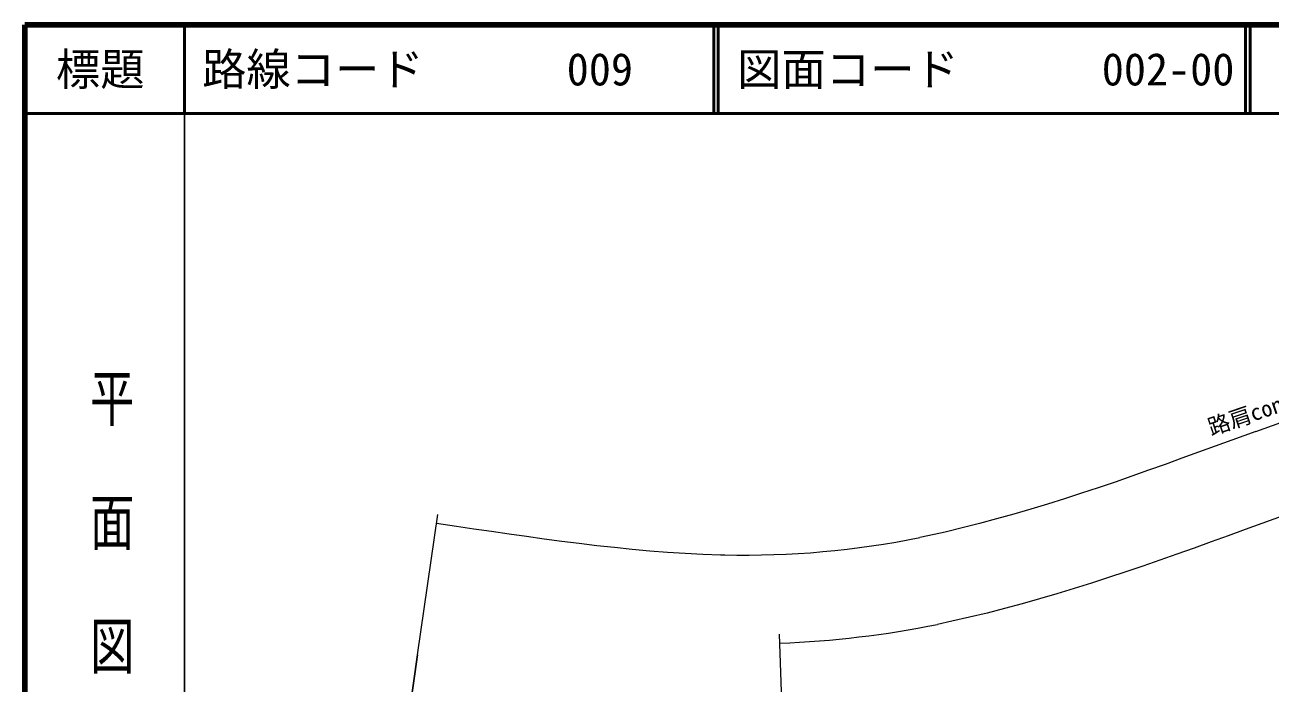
# Model space of a CAD drawing. Units: millimetres, scale not verified. Extents: x 40000 to 680000, y 20000 to 380000.
# Drawn here: x 40000 to 180514, y 305713 to 380000 of the extents above; entities that cross this region are included whole.
import ezdxf
from ezdxf.enums import TextEntityAlignment as Align

# ---------------------------------------------------------------- set-up
doc = ezdxf.new("R2010")
doc.units = ezdxf.units.MM
doc.header["$LTSCALE"] = 1000
for name, color, linetype, lineweight in [('M-BMK-OTRS', 5, 'Continuous', 25), ('M-STR-HTXT', 7, 'Continuous', 13), ('M-TTL', 2, 'Continuous', 140), ('M-TTL-BAND', 7, 'Continuous', 25), ('M-TTL-LINE', 7, 'Continuous', 50)]:
    doc.layers.add(name, color=color, linetype=linetype, lineweight=lineweight)
doc.layers.add('M-TTL-TXT', color=7, linetype='Continuous')
doc.styles.add('@ＭＳ ゴシック', font='')
doc.styles.add('ＭＳ ゴシック', font='')
doc.styles.get('@ＭＳ ゴシック').set_extended_font_data('@MS Gothic')
doc.styles.get('ＭＳ ゴシック').set_extended_font_data('MS Gothic')

msp = doc.modelspace()

# ---------------------------------------------------------------- linework, layer by layer
at = {"layer": 'M-BMK-OTRS'}
msp.add_line((79298, 274276), (84315, 308915), dxfattribs=at)
at = {"layer": 'M-STR-HTXT'}
for p, q in [((178896, 334124), (176197, 333147)), ((84315, 308915), (86608, 324750)), ((182300, 324721), (179600, 323744)), ((86464, 323760), (88698, 323437)), ((125549, 300233), (125147, 311226))]:
    msp.add_line(p, q, dxfattribs=at)
for points in [[(178896, 334124), (180780, 334796), (182664, 335467), (184549, 336134), (186437, 336795), (188327, 337448), (190221, 338091), (192119, 338722), (194021, 339339), (195928, 339940), (197842, 340523), (199761, 341086), (201686, 341626), (203618, 342143), (205557, 342633), (207503, 343095), (207995, 343206)], [(176197, 333147), (174319, 332457), (172440, 331768), (170560, 331083), (168679, 330403), (166795, 329729), (164908, 329064), (163018, 328408), (161124, 327764), (159225, 327133), (157322, 326517), (155413, 325917), (153498, 325336), (151578, 324774), (149652, 324234), (147719, 323718), (145779, 323227), (143833, 322762), (141880, 322327), (140993, 322139)], [(88698, 323437), (90676, 323142), (92655, 322850), (94634, 322562), (96614, 322280), (98595, 322006), (100578, 321743), (102562, 321493), (104548, 321257), (106536, 321037), (108526, 320837), (110518, 320657), (112512, 320501), (114508, 320369), (116505, 320265), (118504, 320190), (118966, 320177)], [(179600, 323744), (177684, 323042), (175768, 322342), (173850, 321646), (171931, 320954), (170009, 320268), (168084, 319591), (166156, 318923), (164225, 318267), (162288, 317623), (160348, 316994), (158401, 316381), (156450, 315786), (154492, 315210), (152529, 314656), (150559, 314125), (148582, 313618), (146599, 313138), (144610, 312686), (142976, 312338)]]:
    msp.add_lwpolyline(points, dxfattribs=at)
for radius, start in [(99980, 268.74047), (109980, 272.09454)]:
    msp.add_arc((121164, 420133), radius, start, 281.43948, dxfattribs=at)
at = {"layer": 'M-TTL'}
for p, q in [((40000, 380000), (40000, 20000)), ((680000, 380000), (40000, 380000))]:
    msp.add_line(p, q, dxfattribs=at)
at = {"layer": 'M-TTL-BAND'}
msp.add_line((58000, 370000), (58000, 20000), dxfattribs=at)
at = {"layer": 'M-TTL-LINE'}
for p, q in [((58000, 380000), (58000, 370000)), ((117750, 380000), (117750, 370000)), ((118250, 380000), (118250, 370000)), ((177750, 380000), (177750, 370000)), ((178250, 380000), (178250, 370000)), ((40000, 370000), (680000, 370000))]:
    msp.add_line(p, q, dxfattribs=at)

# ---------------------------------------------------------------- texts
at = {"layer": 'M-STR-HTXT', "style": 'ＭＳ ゴシック'}
msp.add_text('路肩con\u3000L=198.0', height=1833, rotation=18.549, dxfattribs=at).set_placement((183504, 336295), align=Align.BOTTOM_CENTER)
at = {"layer": 'M-TTL-BAND', "style": '@ＭＳ ゴシック', "width": 1.4}
msp.add_text('平  面  図', height=3666, rotation=270, dxfattribs=at).set_placement((49777, 306475), align=Align.MIDDLE_RIGHT)
at = {"layer": 'M-TTL-TXT', "style": 'ＭＳ ゴシック'}
msp.add_text('標題', height=3666, dxfattribs=at).set_placement((48500, 375000), align=Align.MIDDLE_CENTER)
for s, p in [('路線コード', (60000, 375000)), ('009', (101142, 375000)), ('図面コード', (120380, 375000)), ('002-00', (161521, 375000))]:
    msp.add_text(s, height=3666, dxfattribs=at).set_placement(p, align=Align.MIDDLE_LEFT)

doc.saveas('drawing.dxf')
